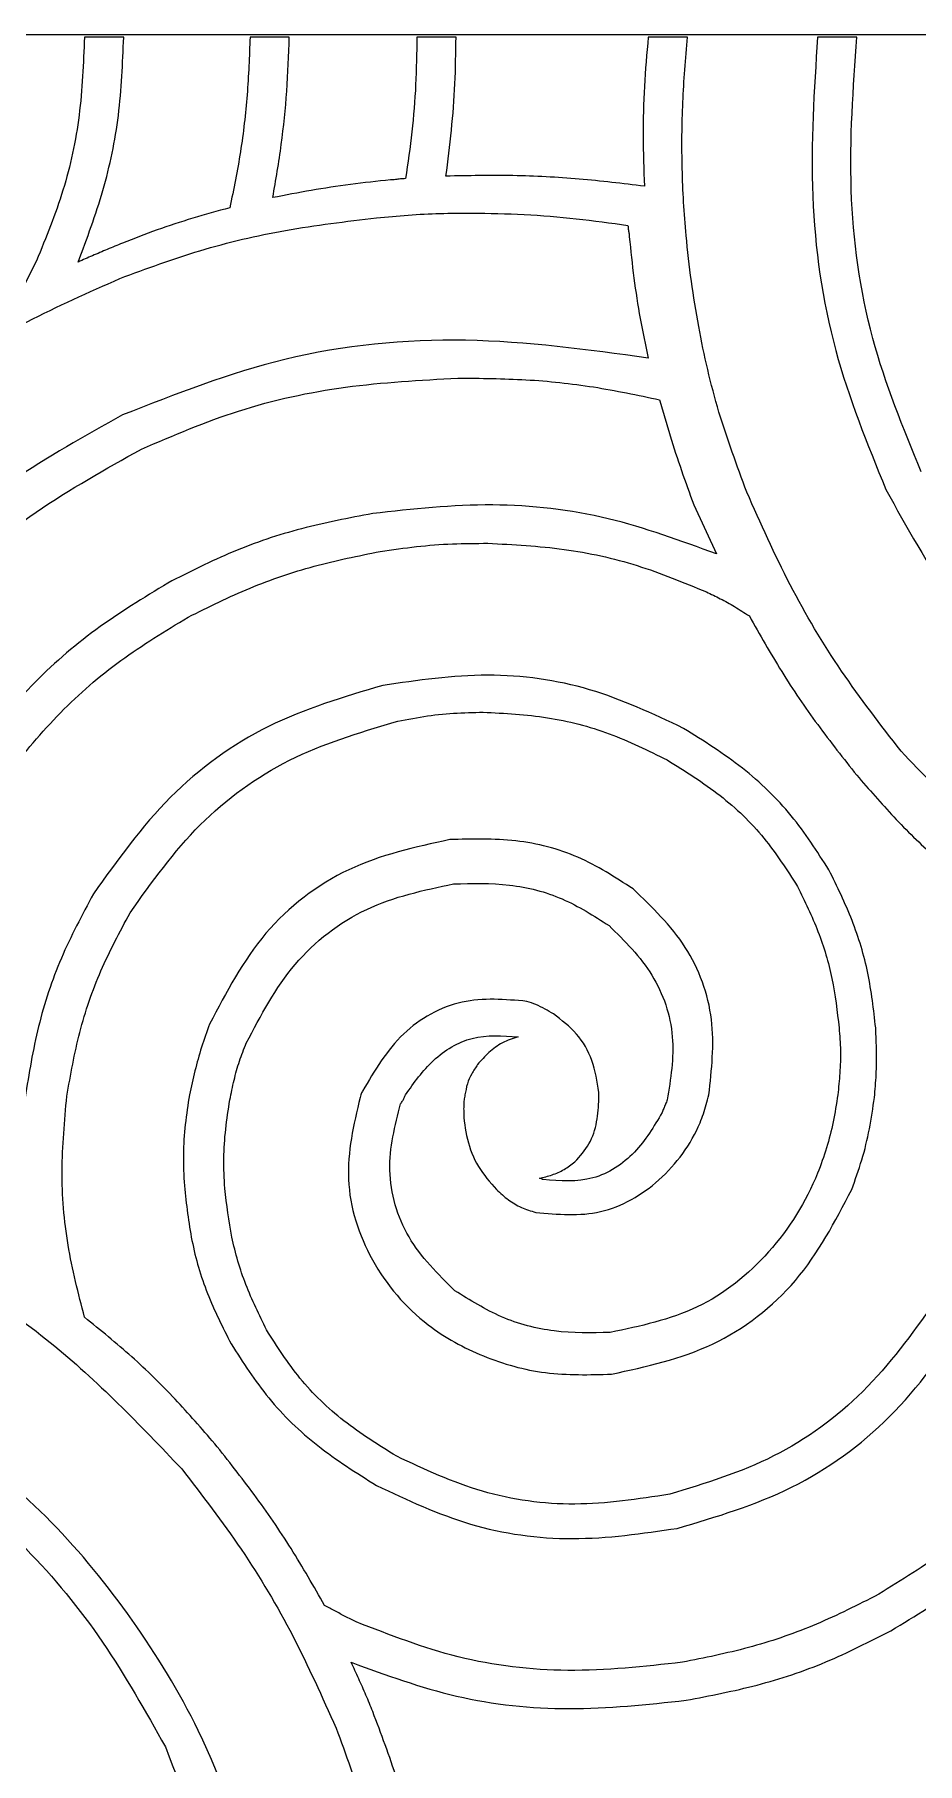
# Model space of a CAD drawing. Extents: x 0 to 371, y 0 to 260.
# Drawn here: x 153.39 to 171.87, y 223.76 to 259.95 of the extents above; entities that cross this region are included whole.
import ezdxf

# ---------------------------------------------------------------- set-up
doc = ezdxf.new("R2010")
doc.units = 0
doc.layers.add('Layer_1', color=7, linetype='CONTINUOUS')

msp = doc.modelspace()

# ---------------------------------------------------------------- linework, layer by layer
at = {"layer": 'Layer_1', "color": 7}
for points in [[(0.02646, 259.95312), (370.443122, 259.95312), (370.443122, 0.661457), (0.02646, 0.661457)], [(162.540464, 256.217641)], [(162.252626, 252.761521)], [(162.87998, 249.302817)], [(162.783343, 245.766599)]]:
    msp.add_lwpolyline(points, close=True, dxfattribs=at)
for points in [[(155.257704, 259.900103), (154.437083, 259.900103)], [(158.723643, 259.900103), (157.903538, 259.900103)], [(162.215936, 259.900103), (161.395831, 259.900103)], [(167.058018, 259.900103), (166.237913, 259.900103)], [(170.603538, 259.900103), (169.782916, 259.900103)], [(153.431976, 255.217185), (153.114167, 254.582082)], [(167.190309, 250.11052), (167.66625, 249.078542)], [(165.205934, 237.675104), (165.205934, 237.807395)]]:
    msp.add_lwpolyline(points, dxfattribs=at)
for points, knots in [([(154.437083, 259.900103), (154.414798, 259.352887), (154.370753, 258.271361), (154.033827, 256.687873), (153.631607, 255.705005), (153.431976, 255.217185)], [0, 0, 0, 0, 1.641359, 3.244002, 4.823247, 4.823247, 4.823247, 4.823247]), ([(154.304792, 255.19083), (154.490199, 255.685742), (154.863633, 256.682556), (155.191417, 258.269394), (155.235448, 259.352573), (155.257704, 259.900103)], [0, 0, 0, 0, 1.584179, 3.190735, 4.832922, 4.832922, 4.832922, 4.832922]), ([(157.903538, 259.900103), (157.887668, 259.497049), (157.856074, 258.694652), (157.718647, 257.499919), (157.559299, 256.718245), (157.479792, 256.328228)], [0, 0, 0, 0, 1.209896, 2.408648, 3.602378, 3.602378, 3.602378, 3.602378]), ([(158.379478, 256.540102), (158.443031, 256.91018), (158.569991, 257.649497), (158.681405, 258.772137), (158.709533, 259.523291), (158.723643, 259.900103)], [0, 0, 0, 0, 1.126239, 2.249924, 3.381027, 3.381027, 3.381027, 3.381027]), ([(161.395831, 259.900103), (161.390601, 259.567467), (161.380188, 258.905183), (161.300503, 257.915576), (161.205234, 257.263162), (161.157603, 256.936977)], [0, 0, 0, 0, 0.997875, 1.986788, 2.975566, 2.975566, 2.975566, 2.975566]), ([(162.004579, 256.989687), (162.045113, 257.309495), (162.126506, 257.951676), (162.20034, 258.922938), (162.210731, 259.573991), (162.215936, 259.900103)], [0, 0, 0, 0, 0.967034, 1.941823, 2.920131, 2.920131, 2.920131, 2.920131]), ([(166.237913, 259.900103), (166.207896, 259.556085), (166.147774, 258.86702), (166.121391, 257.824624), (166.145971, 257.128407), (166.158331, 256.77833)], [0, 0, 0, 0, 1.035824, 2.074749, 3.125494, 3.125494, 3.125494, 3.125494]), ([(168.301353, 250.375103), (168.095017, 250.929525), (167.674353, 252.059843), (167.26558, 253.864517), (167.025373, 255.57172), (166.935381, 257.141504), (166.9456, 258.52929), (167.020729, 259.445406), (167.058018, 259.900103)], [0, 0, 0, 0, 1.773013, 3.614699, 5.537057, 6.939696, 8.328227, 9.696532, 9.696532, 9.696532, 9.696532]), ([(169.782916, 259.900103), (169.711121, 258.790092), (169.568946, 256.591965), (170.024993, 253.354846), (170.823567, 251.385614), (171.21177, 250.42833)], [0, 0, 0, 0, 3.333208, 6.600668, 9.691627, 9.691627, 9.691627, 9.691627]), ([(171.952809, 250.798333), (171.575224, 251.71777), (170.799009, 253.607884), (170.379566, 256.723462), (170.528382, 258.834154), (170.603538, 259.900103)], [0, 0, 0, 0, 2.973144, 6.111986, 9.314545, 9.314545, 9.314545, 9.314545]), ([(166.158331, 256.77833), (165.703842, 256.833006), (164.789148, 256.943045), (163.40161, 257.016341), (162.471362, 256.998592), (162.004579, 256.989687)], [0, 0, 0, 0, 1.373095, 2.763452, 4.163765, 4.163765, 4.163765, 4.163765]), ([(160.840309, 256.910622), (160.560733, 256.880825), (160.006068, 256.821711), (159.18565, 256.694685), (158.646727, 256.591347), (158.379478, 256.540102)], [0, 0, 0, 0, 0.843389, 1.673239, 2.489571, 2.489571, 2.489571, 2.489571]), ([(161.157603, 256.936977), (161.122284, 256.935342), (161.051481, 256.932066), (160.946431, 256.915532), (160.875629, 256.912256), (160.840309, 256.910622)], [0, 0, 0, 0, 0.106, 0.212493, 0.318493, 0.318493, 0.318493, 0.318493]), ([(157.479792, 256.328228), (157.220211, 256.256351), (156.707878, 256.114488), (155.956317, 255.870437), (155.47138, 255.68145), (155.230833, 255.587705)], [0, 0, 0, 0, 0.808011, 1.59477, 2.369154, 2.369154, 2.369154, 2.369154]), ([(155.178123, 254.846665), (155.732604, 255.052435), (156.863045, 255.471947), (158.666773, 255.890611), (159.91294, 256.040382), (160.549371, 256.116872)], [0, 0, 0, 0, 1.773057, 3.6148, 5.537176, 5.537176, 5.537176, 5.537176]), ([(160.549371, 256.116872), (160.770762, 256.137534), (161.21277, 256.178785), (161.877043, 256.211792), (162.319535, 256.215693), (162.540464, 256.217641)], [0, 0, 0, 0, 0.667009, 1.331685, 1.99446, 1.99446, 1.99446, 1.99446]), ([(162.540464, 256.217641), (162.90736, 256.211148), (163.639507, 256.19819), (164.732393, 256.108862), (165.454165, 256.008011), (165.814167, 255.957708)], [0, 0, 0, 0, 1.100672, 2.196413, 3.286797, 3.286797, 3.286797, 3.286797]), ([(165.814167, 255.957708), (165.815839, 255.931204), (165.819197, 255.877978), (165.836007, 255.799727), (165.839365, 255.746501), (165.841038, 255.719997)], [0, 0, 0, 0, 0.079573, 0.1598, 0.239373, 0.239373, 0.239373, 0.239373]), ([(155.230833, 255.587705), (155.12529, 255.543697), (154.915871, 255.456376), (154.60653, 255.325565), (154.404277, 255.235253), (154.304792, 255.19083)], [0, 0, 0, 0, 0.343054, 0.680691, 1.007541, 1.007541, 1.007541, 1.007541]), ([(165.841038, 255.719997), (165.870899, 255.431565), (165.930185, 254.858915), (166.062145, 254.010947), (166.179582, 253.455483), (166.237913, 253.179583)], [0, 0, 0, 0, 0.86984, 1.726976, 2.572874, 2.572874, 2.572874, 2.572874]), ([(149.754165, 251.618955), (150.305008, 252.044367), (151.411003, 252.898519), (153.229729, 253.983983), (154.524628, 254.55732), (155.178123, 254.846665)], [0, 0, 0, 0, 2.086879, 4.19008, 6.332928, 6.332928, 6.332928, 6.332928]), ([(166.237913, 253.179583), (164.967245, 253.354627), (162.438433, 253.702988), (158.652382, 253.331438), (156.34947, 252.427867), (155.230833, 251.988958)], [0, 0, 0, 0, 3.84201, 7.646151, 11.23945, 11.23945, 11.23945, 11.23945]), ([(155.627708, 251.27479), (156.298328, 251.561833), (157.672988, 252.150222), (159.917185, 252.633637), (161.46687, 252.718495), (162.252626, 252.761521)], [0, 0, 0, 0, 2.184858, 4.4786, 6.837881, 6.837881, 6.837881, 6.837881]), ([(162.252626, 252.761521), (162.728461, 252.757266), (163.678526, 252.74877), (165.093093, 252.599893), (166.016358, 252.404143), (166.475625, 252.306769)], [0, 0, 0, 0, 1.427129, 2.849442, 4.257254, 4.257254, 4.257254, 4.257254]), ([(166.475625, 252.306769), (166.547524, 252.055724), (166.689746, 251.559138), (166.930192, 250.827331), (167.103812, 250.348884), (167.190309, 250.11052)], [0, 0, 0, 0, 0.783359, 1.549545, 2.310248, 2.310248, 2.310248, 2.310248]), ([(155.230833, 251.988958), (154.444983, 251.550179), (152.884908, 250.679111), (150.819404, 248.975111), (149.683166, 247.629784), (149.119062, 246.961875)], [0, 0, 0, 0, 2.696805, 5.353711, 7.973324, 7.973324, 7.973324, 7.973324]), ([(149.806875, 246.485935), (150.339382, 247.126099), (151.413233, 248.417049), (153.39497, 250.024816), (154.880389, 250.856411), (155.627708, 251.27479)], [0, 0, 0, 0, 2.494016, 5.029417, 7.596492, 7.596492, 7.596492, 7.596492]), ([(167.66625, 249.078542), (166.919605, 249.354211), (165.409605, 249.911719), (162.950551, 250.200061), (161.305918, 250.018052), (160.46979, 249.925519)], [0, 0, 0, 0, 2.382423, 4.818162, 7.337126, 7.337126, 7.337126, 7.337126]), ([(171.529579, 244.951145), (171.104132, 245.501993), (170.249901, 246.60801), (169.164151, 248.426668), (168.590734, 249.721602), (168.301353, 250.375103)], [0, 0, 0, 0, 2.086959, 4.190287, 6.333192, 6.333192, 6.333192, 6.333192]), ([(171.21177, 250.42833), (171.650756, 249.64075), (172.522176, 248.077345), (174.220332, 246.005278), (175.570259, 244.875566), (176.238853, 244.316042)], [0, 0, 0, 0, 2.701966, 5.363601, 7.975466, 7.975466, 7.975466, 7.975466]), ([(160.46979, 249.925519), (159.97143, 249.830411), (158.97717, 249.640664), (157.53264, 249.15861), (156.633263, 248.699685), (156.183746, 248.47031)], [0, 0, 0, 0, 1.521205, 3.0349, 4.547437, 4.547437, 4.547437, 4.547437]), ([(156.606976, 247.755625), (157.034364, 247.968762), (157.885055, 248.392998), (159.237688, 248.851461), (160.164869, 249.038336), (160.628436, 249.131769)], [0, 0, 0, 0, 1.431691, 2.8497, 4.267565, 4.267565, 4.267565, 4.267565]), ([(160.628436, 249.131769), (160.880683, 249.168542), (161.381414, 249.241541), (162.133601, 249.298991), (162.632348, 249.301548), (162.87998, 249.302817)], [0, 0, 0, 0, 0.76461, 1.517821, 2.260581, 2.260581, 2.260581, 2.260581]), ([(162.87998, 249.302817), (163.413558, 249.274943), (164.46958, 249.219777), (166.016075, 248.880464), (166.977253, 248.482535), (167.454893, 248.284792)], [0, 0, 0, 0, 1.601446, 3.169476, 4.718375, 4.718375, 4.718375, 4.718375]), ([(156.183746, 248.47031), (155.67115, 248.158966), (154.647771, 247.537379), (153.285297, 246.343909), (152.520179, 245.417181), (152.135415, 244.951145)], [0, 0, 0, 0, 1.797007, 3.587655, 5.399073, 5.399073, 5.399073, 5.399073]), ([(167.454893, 248.284792), (167.552757, 248.238498), (167.753324, 248.143623), (168.054107, 247.976383), (168.252075, 247.848639), (168.354579, 247.782497)], [0, 0, 0, 0, 0.324733, 0.66552, 1.031433, 1.031433, 1.031433, 1.031433]), ([(152.823228, 244.475205), (153.18114, 244.912934), (153.891727, 245.781987), (155.172936, 246.88667), (156.128157, 247.465485), (156.606976, 247.755625)], [0, 0, 0, 0, 1.694235, 3.363678, 5.041595, 5.041595, 5.041595, 5.041595]), ([(168.354579, 247.782497), (168.5748, 247.391098), (169.014582, 246.609472), (169.771491, 245.498331), (170.326533, 244.797899), (170.603538, 244.448334)], [0, 0, 0, 0, 1.346866, 2.689695, 4.027539, 4.027539, 4.027539, 4.027539]), ([(166.978436, 245.427602), (166.334562, 245.731363), (165.038912, 246.342611), (162.85428, 246.644101), (161.411774, 246.433754), (160.681663, 246.327288)], [0, 0, 0, 0, 2.12763, 4.281365, 6.488666, 6.488666, 6.488666, 6.488666]), ([(160.681663, 246.327288), (159.864545, 246.085219), (158.236381, 245.60288), (156.119706, 244.062864), (155.125974, 242.668152), (154.622601, 241.961664)], [0, 0, 0, 0, 2.544261, 5.069616, 7.661989, 7.661989, 7.661989, 7.661989]), ([(160.919375, 245.559894), (161.125976, 245.601852), (161.537143, 245.685354), (162.16084, 245.754259), (162.576441, 245.762498), (162.783343, 245.766599)], [0, 0, 0, 0, 0.632264, 1.258295, 1.878937, 1.878937, 1.878937, 1.878937]), ([(162.783343, 245.766599), (163.233176, 245.743142), (164.128438, 245.696457), (165.437724, 245.359007), (166.236155, 244.963572), (166.634788, 244.766144)], [0, 0, 0, 0, 1.349374, 2.685535, 4.017803, 4.017803, 4.017803, 4.017803]), ([(155.389996, 241.564789), (155.847033, 242.207002), (156.751742, 243.478269), (158.68378, 244.883922), (160.171342, 245.333713), (160.919375, 245.559894)], [0, 0, 0, 0, 2.355363, 4.662467, 6.996104, 6.996104, 6.996104, 6.996104]), ([(170.021145, 242.463959), (169.772349, 242.852341), (169.265884, 243.642959), (168.222731, 244.647149), (167.398448, 245.16416), (166.978436, 245.427602)], [0, 0, 0, 0, 1.380479, 2.810202, 4.295597, 4.295597, 4.295597, 4.295597]), ([(166.634788, 244.766144), (167.012581, 244.530774), (167.752942, 244.069519), (168.688304, 243.173244), (169.138959, 242.466479), (169.359686, 242.12031)], [0, 0, 0, 0, 1.333601, 2.613455, 3.8421, 3.8421, 3.8421, 3.8421]), ([(181.742393, 238.57479), (180.381892, 239.056822), (177.748203, 239.989949), (174.229227, 242.12548), (172.411845, 244.027696), (171.529579, 244.951145)], [0, 0, 0, 0, 4.325799, 8.373986, 12.193383, 12.193383, 12.193383, 12.193383]), ([(170.603538, 244.448334), (170.858048, 244.153168), (171.370245, 243.559154), (172.222369, 242.730629), (172.834334, 242.219721), (173.143434, 241.961664)], [0, 0, 0, 0, 1.168837, 2.352252, 3.560033, 3.560033, 3.560033, 3.560033]), ([(162.083645, 243.099062), (161.359141, 242.940656), (159.917442, 242.625443), (158.092698, 241.218163), (157.40468, 239.902127), (157.056562, 239.236249)], [0, 0, 0, 0, 2.206856, 4.391448, 6.628866, 6.628866, 6.628866, 6.628866]), ([(165.920103, 242.067084), (165.546343, 242.30912), (164.794464, 242.796015), (163.456731, 243.137917), (162.545552, 243.112133), (162.083645, 243.099062)], [0, 0, 0, 0, 1.329611, 2.674722, 4.057669, 4.057669, 4.057669, 4.057669]), ([(157.823956, 238.839374), (158.126926, 239.415466), (158.724837, 240.552387), (160.295295, 241.774874), (161.539713, 242.040119), (162.163226, 242.17302)], [0, 0, 0, 0, 1.939308, 3.827231, 5.723082, 5.723082, 5.723082, 5.723082]), ([(162.163226, 242.17302), (162.555082, 242.182486), (163.327711, 242.201149), (164.460888, 241.912338), (165.099852, 241.503378), (165.417292, 241.300205)], [0, 0, 0, 0, 1.173202, 2.313221, 3.438758, 3.438758, 3.438758, 3.438758]), ([(171.000413, 239.156667), (170.956656, 239.540534), (170.869323, 240.306702), (170.531913, 241.422174), (170.191879, 242.115721), (170.021145, 242.463959)], [0, 0, 0, 0, 1.157468, 2.310219, 3.472746, 3.472746, 3.472746, 3.472746]), ([(154.622601, 241.961664), (154.386203, 241.519165), (153.913086, 240.633569), (153.436131, 239.193791), (153.274684, 238.199772), (153.193748, 237.701459)], [0, 0, 0, 0, 1.503279, 3.008588, 4.521817, 4.521817, 4.521817, 4.521817]), ([(167.507603, 237.754685), (167.565928, 238.281743), (167.683694, 239.34595), (167.108105, 240.930525), (166.31882, 241.685632), (165.920103, 242.067084)], [0, 0, 0, 0, 1.577528, 3.185267, 4.826554, 4.826554, 4.826554, 4.826554]), ([(169.359686, 242.12031), (169.512865, 241.809304), (169.81762, 241.190541), (170.113471, 240.189493), (170.192968, 239.502679), (170.233018, 239.156667)], [0, 0, 0, 0, 1.038912, 2.066965, 3.110733, 3.110733, 3.110733, 3.110733]), ([(154.067079, 237.72833), (154.146447, 238.176116), (154.305151, 239.07151), (154.748291, 240.366208), (155.176446, 241.165918), (155.389996, 241.564789)], [0, 0, 0, 0, 1.363155, 2.725773, 4.081693, 4.081693, 4.081693, 4.081693]), ([(165.417292, 241.300205), (165.745808, 240.975407), (166.398631, 240.329971), (166.853398, 238.981503), (166.707122, 238.089735), (166.634788, 237.648749)], [0, 0, 0, 0, 1.374437, 2.731266, 4.058611, 4.058611, 4.058611, 4.058611]), ([(163.6975, 239.712705), (163.239487, 239.752812), (162.312199, 239.834011), (160.998523, 239.09482), (160.509723, 238.262515), (160.257917, 237.83375)], [0, 0, 0, 0, 1.356338, 2.746027, 4.222582, 4.222582, 4.222582, 4.222582]), ([(164.253538, 239.448122), (164.19626, 239.483716), (164.07886, 239.556673), (163.893156, 239.647162), (163.76175, 239.691182), (163.6975, 239.712705)], [0, 0, 0, 0, 0.202266, 0.414576, 0.617704, 0.617704, 0.617704, 0.617704]), ([(165.205934, 237.807395), (165.171004, 238.033319), (165.103206, 238.471819), (164.76718, 239.058595), (164.424478, 239.318488), (164.253538, 239.448122)], [0, 0, 0, 0, 0.68245, 1.324587, 1.963647, 1.963647, 1.963647, 1.963647]), ([(157.056562, 239.236249), (156.998239, 239.075599), (156.881322, 238.753554), (156.744703, 238.257382), (156.670453, 237.922241), (156.633331, 237.754685)], [0, 0, 0, 0, 0.512559, 1.027501, 1.54235, 1.54235, 1.54235, 1.54235]), ([(161.157603, 237.754685), (161.336371, 238.008795), (161.694526, 238.517897), (162.545042, 239.038851), (163.187197, 238.994256), (163.512498, 238.971665)], [0, 0, 0, 0, 0.929904, 1.863034, 2.821039, 2.821039, 2.821039, 2.821039]), ([(163.512498, 238.971665), (163.40137, 238.934872), (163.17903, 238.861258), (162.895324, 238.649886), (162.74214, 238.476117), (162.666038, 238.389789)], [0, 0, 0, 0, 0.349322, 0.698905, 1.04404, 1.04404, 1.04404, 1.04404]), ([(170.233018, 239.156667), (170.245502, 238.998372), (170.270298, 238.683987), (170.254336, 238.215019), (170.22244, 237.907033), (170.206663, 237.754685)], [0, 0, 0, 0, 0.47604, 0.945453, 1.404937, 1.404937, 1.404937, 1.404937]), ([(170.973541, 237.701459), (170.987758, 237.860413), (171.016327, 238.179831), (171.021154, 238.665943), (171.007383, 238.991762), (171.000413, 239.156667)], [0, 0, 0, 0, 0.478613, 0.961775, 1.45692, 1.45692, 1.45692, 1.45692]), ([(157.479792, 237.648749), (157.507878, 237.787274), (157.563296, 238.060593), (157.674242, 238.460098), (157.774361, 238.713734), (157.823956, 238.839374)], [0, 0, 0, 0, 0.424009, 0.8366, 1.2416, 1.2416, 1.2416, 1.2416]), ([(162.666038, 238.389789), (162.623778, 238.326213), (162.538903, 238.198526), (162.442762, 237.985329), (162.415303, 237.83201), (162.401454, 237.754685)], [0, 0, 0, 0, 0.228959, 0.459846, 0.694772, 0.694772, 0.694772, 0.694772]), ([(160.257917, 237.83375), (160.25068, 237.82262), (160.23464, 237.797949), (160.225797, 237.750342), (160.212392, 237.718518), (160.205206, 237.701459)], [0, 0, 0, 0, 0.039476, 0.087505, 0.142997, 0.142997, 0.142997, 0.142997]), ([(154.437083, 233.098122), (154.308338, 233.599222), (154.050198, 234.603946), (153.924125, 236.16835), (154.019329, 237.207252), (154.067079, 237.72833)], [0, 0, 0, 0, 1.550432, 3.108675, 4.676708, 4.676708, 4.676708, 4.676708]), ([(156.633331, 237.754685), (156.601612, 237.549275), (156.537517, 237.134196), (156.495351, 236.49646), (156.516622, 236.066919), (156.527395, 235.849375)], [0, 0, 0, 0, 0.623438, 1.259799, 1.912811, 1.912811, 1.912811, 1.912811]), ([(157.374371, 235.796665), (157.363559, 236.005693), (157.342121, 236.42014), (157.384887, 237.040101), (157.448175, 237.445982), (157.479792, 237.648749)], [0, 0, 0, 0, 0.62747, 1.244106, 1.859682, 1.859682, 1.859682, 1.859682]), ([(160.205206, 237.701459), (160.072186, 237.129713), (159.804566, 235.97943), (160.368234, 234.22657), (161.452601, 232.959856), (162.775038, 232.239882), (164.093288, 231.869583), (165.007366, 231.894747), (165.470518, 231.907497)], [0, 0, 0, 0, 1.73369, 3.487973, 5.285128, 6.608863, 7.955425, 9.338494, 9.338494, 9.338494, 9.338494]), ([(162.189581, 233.653644), (161.834934, 234.003612), (161.131951, 234.697322), (160.699283, 236.171776), (160.93543, 237.108225), (161.051667, 237.569167)], [0, 0, 0, 0, 1.479953, 2.93357, 4.342663, 4.342663, 4.342663, 4.342663]), ([(161.051667, 237.569167), (161.067646, 237.588521), (161.099356, 237.626929), (161.129004, 237.692534), (161.148438, 237.734767), (161.157603, 237.754685)], [0, 0, 0, 0, 0.074948, 0.148729, 0.214586, 0.214586, 0.214586, 0.214586]), ([(162.401454, 237.754685), (162.394296, 237.719501), (162.380068, 237.649571), (162.375035, 237.542858), (162.371975, 237.267739), (162.429402, 236.82203), (162.652993, 236.23598), (162.926492, 235.925284), (163.062913, 235.77031)], [0, 0, 0, 0, 0.107556, 0.213774, 0.319693, 0.933198, 1.551288, 2.166408, 2.166408, 2.166408, 2.166408]), ([(163.883018, 235.293854), (164.343076, 235.252862), (165.274465, 235.169873), (166.555774, 235.922129), (167.171369, 236.774068), (167.39652, 237.358336), (167.45617, 237.553459), (167.490194, 237.686574), (167.507603, 237.754685)], [0, 0, 0, 0, 1.356337, 2.745907, 4.222353, 4.421867, 4.623135, 4.834031, 4.834031, 4.834031, 4.834031]), ([(164.703123, 236.352187), (164.811182, 236.472195), (165.02906, 236.714166), (165.178178, 237.189247), (165.196689, 237.513266), (165.205934, 237.675104)], [0, 0, 0, 0, 0.479683, 0.967182, 1.45365, 1.45365, 1.45365, 1.45365]), ([(170.206663, 237.754685), (170.177131, 237.565236), (170.118801, 237.191046), (169.976089, 236.642226), (169.641329, 235.676618), (168.855035, 234.41154), (167.318702, 233.175816), (166.069889, 232.912332), (165.444163, 232.780312)], [0, 0, 0, 0, 0.574916, 1.135546, 1.698473, 3.63771, 5.525437, 7.421159, 7.421159, 7.421159, 7.421159]), ([(166.634788, 237.648749), (166.623986, 237.619877), (166.601486, 237.559737), (166.562152, 237.473177), (166.539653, 237.413037), (166.528851, 237.384165)], [0, 0, 0, 0, 0.092457, 0.192584, 0.28504, 0.28504, 0.28504, 0.28504]), ([(170.497601, 235.77031), (170.571818, 235.977179), (170.72112, 236.393334), (170.878292, 237.040627), (170.941774, 237.481059), (170.973541, 237.701459)], [0, 0, 0, 0, 0.65903, 1.325758, 1.993602, 1.993602, 1.993602, 1.993602]), ([(166.528851, 237.384165), (166.356743, 237.093111), (166.010584, 236.507716), (165.097354, 235.898583), (164.395468, 235.953822), (164.041665, 235.981667)], [0, 0, 0, 0, 1.011101, 2.033623, 3.072952, 3.072952, 3.072952, 3.072952]), ([(146.261871, 236.299477), (147.622372, 235.817446), (150.256061, 234.884318), (153.775037, 232.748787), (155.592419, 230.846571), (156.474685, 229.923122)], [0, 0, 0, 0, 4.325799, 8.373986, 12.193383, 12.193383, 12.193383, 12.193383]), ([(163.962083, 236.008539), (164.050343, 236.029816), (164.227776, 236.072591), (164.482487, 236.183534), (164.62933, 236.295779), (164.703123, 236.352187)], [0, 0, 0, 0, 0.272222, 0.547266, 0.825112, 0.825112, 0.825112, 0.825112]), ([(164.041665, 235.981667), (164.032625, 235.983444), (164.013843, 235.987135), (163.989905, 236.003071), (163.971123, 236.006762), (163.962083, 236.008539)], [0, 0, 0, 0, 0.027412, 0.056954, 0.084365, 0.084365, 0.084365, 0.084365]), ([(156.527395, 235.849375), (156.569491, 235.465711), (156.65348, 234.700226), (156.980914, 233.580136), (157.33059, 232.889728), (157.506663, 232.542084)], [0, 0, 0, 0, 1.156641, 2.307721, 3.475184, 3.475184, 3.475184, 3.475184]), ([(158.247186, 232.833538), (158.094001, 233.146474), (157.789199, 233.76914), (157.495856, 234.770319), (157.414848, 235.454705), (157.374371, 235.796665)], [0, 0, 0, 0, 1.044084, 2.077469, 3.109449, 3.109449, 3.109449, 3.109449]), ([(163.062913, 235.77031), (163.143109, 235.696753), (163.300664, 235.552242), (163.578916, 235.387532), (163.781178, 235.325225), (163.883018, 235.293854)], [0, 0, 0, 0, 0.326004, 0.640468, 0.959374, 0.959374, 0.959374, 0.959374]), ([(165.470518, 231.907497), (166.195022, 232.065902), (167.636721, 232.381116), (169.461464, 233.788396), (170.149482, 235.104432), (170.497601, 235.77031)], [0, 0, 0, 0, 2.206856, 4.391448, 6.628866, 6.628866, 6.628866, 6.628866]), ([(165.444163, 232.780312), (165.05199, 232.772548), (164.278222, 232.757229), (163.150256, 233.056125), (162.507735, 233.455759), (162.189581, 233.653644)], [0, 0, 0, 0, 1.173487, 2.315325, 3.435285, 3.435285, 3.435285, 3.435285]), ([(157.162498, 230.452288), (156.889957, 230.766998), (156.340776, 231.401152), (155.433858, 232.291248), (154.771207, 232.827653), (154.437083, 233.098122)], [0, 0, 0, 0, 1.248722, 2.516229, 3.805333, 3.805333, 3.805333, 3.805333]), ([(172.217393, 233.38906), (171.753721, 232.747331), (170.837974, 231.47992), (168.910562, 230.073723), (167.429576, 229.620868), (166.687498, 229.393955)], [0, 0, 0, 0, 2.366487, 4.673792, 6.990994, 6.990994, 6.990994, 6.990994]), ([(160.972601, 230.187705), (160.594771, 230.423082), (159.854318, 230.884362), (158.91871, 231.780557), (158.467954, 232.487364), (158.247186, 232.833538)], [0, 0, 0, 0, 1.333712, 2.613745, 3.842465, 3.842465, 3.842465, 3.842465]), ([(166.846145, 228.679271), (167.663263, 228.92134), (169.291426, 229.403679), (171.408102, 230.943695), (172.401834, 232.338407), (172.905206, 233.044895)], [0, 0, 0, 0, 2.544261, 5.069616, 7.661989, 7.661989, 7.661989, 7.661989]), ([(157.506663, 232.542084), (157.755452, 232.153739), (158.261896, 231.363214), (159.305128, 230.359277), (160.129367, 229.842361), (160.549371, 229.578957)], [0, 0, 0, 0, 1.380369, 2.809918, 4.295238, 4.295238, 4.295238, 4.295238]), ([(158.035829, 213.598021), (158.207216, 214.850939), (158.548389, 217.345067), (158.11998, 221.052901), (157.047369, 224.240207), (155.487794, 226.781631), (153.809543, 228.859867), (152.460837, 229.994435), (151.79125, 230.557709)], [0, 0, 0, 0, 3.781588, 7.527836, 11.082465, 13.77927, 16.436176, 19.055789, 19.055789, 19.055789, 19.055789]), ([(159.464167, 227.065415), (159.235371, 227.465273), (158.779722, 228.261592), (158.00513, 229.389888), (157.441915, 230.099997), (157.162498, 230.452288)], [0, 0, 0, 0, 1.381657, 2.751578, 4.100345, 4.100345, 4.100345, 4.100345]), ([(174.757289, 230.531354), (174.399371, 230.093589), (173.688759, 229.224448), (172.407629, 228.119503), (171.452368, 227.540596), (170.973541, 227.250417)], [0, 0, 0, 0, 1.694336, 3.363942, 5.041931, 5.041931, 5.041931, 5.041931]), ([(151.341665, 229.923122), (151.981154, 229.385997), (153.267549, 228.305518), (154.88107, 226.330095), (155.71234, 224.847915), (156.13052, 224.102288)], [0, 0, 0, 0, 2.50184, 5.032695, 7.594725, 7.594725, 7.594725, 7.594725]), ([(156.474685, 229.923122), (156.900241, 229.370361), (157.754742, 228.26044), (158.835394, 226.439489), (159.412308, 225.148369), (159.702395, 224.499163)], [0, 0, 0, 0, 2.091606, 4.199858, 6.332059, 6.332059, 6.332059, 6.332059]), ([(166.687498, 229.393955), (166.027179, 229.292746), (164.721331, 229.092593), (162.738799, 229.364504), (161.559579, 229.914123), (160.972601, 230.187705)], [0, 0, 0, 0, 1.997914, 3.95108, 5.886882, 5.886882, 5.886882, 5.886882]), ([(171.317706, 226.536249), (171.830302, 226.847593), (172.853681, 227.46918), (174.216156, 228.66265), (174.981273, 229.589378), (175.366038, 230.055413)], [0, 0, 0, 0, 1.797007, 3.587655, 5.399073, 5.399073, 5.399073, 5.399073]), ([(160.549371, 229.578957), (161.193246, 229.275196), (162.488895, 228.663948), (164.673527, 228.362458), (166.116033, 228.572805), (166.846145, 228.679271)], [0, 0, 0, 0, 2.12763, 4.281365, 6.488666, 6.488666, 6.488666, 6.488666]), ([(160.125625, 226.721251), (160.048387, 226.757913), (159.896242, 226.830132), (159.679769, 226.952573), (159.535248, 227.028213), (159.464167, 227.065415)], [0, 0, 0, 0, 0.256404, 0.505074, 0.745761, 0.745761, 0.745761, 0.745761]), ([(170.973541, 227.250417), (170.546157, 227.037313), (169.695479, 226.613145), (168.342799, 226.154994), (167.415644, 225.96819), (166.952081, 225.87479)], [0, 0, 0, 0, 1.431634, 2.849563, 4.267399, 4.267399, 4.267399, 4.267399]), ([(166.952081, 225.87479), (166.153873, 225.787605), (164.588714, 225.616649), (162.250197, 225.892283), (160.828146, 226.44714), (160.125625, 226.721251)], [0, 0, 0, 0, 2.40486, 4.715544, 6.971607, 6.971607, 6.971607, 6.971607]), ([(167.031663, 225.08104), (167.530023, 225.176148), (168.524282, 225.365895), (169.968812, 225.847949), (170.86819, 226.306874), (171.317706, 226.536249)], [0, 0, 0, 0, 1.521205, 3.0349, 4.547437, 4.547437, 4.547437, 4.547437]), ([(161.183958, 222.69979), (161.117343, 222.944692), (160.984667, 223.432457), (160.734651, 224.143601), (160.517428, 224.727988), (160.331143, 225.189073), (160.178308, 225.531872), (160.073018, 225.760241), (160.020204, 225.87479)], [0, 0, 0, 0, 0.76115, 1.515968, 2.260168, 2.631581, 3.007589, 3.386007, 3.386007, 3.386007, 3.386007]), ([(160.020204, 225.87479), (160.747271, 225.60951), (162.217643, 225.073024), (164.613733, 224.817985), (166.215569, 224.992254), (167.031663, 225.08104)], [0, 0, 0, 0, 2.315932, 4.683594, 7.142714, 7.142714, 7.142714, 7.142714]), ([(159.702395, 224.499163), (159.908165, 223.944683), (160.327677, 222.814242), (160.74634, 221.010513), (160.896111, 219.764346), (160.972601, 219.127916)], [0, 0, 0, 0, 1.773057, 3.6148, 5.537175, 5.537175, 5.537175, 5.537175]), ([(156.13052, 224.102288), (156.553304, 223.016633), (157.425172, 220.777791), (157.760033, 217.095642), (157.379747, 214.643788), (157.188853, 213.413019)], [0, 0, 0, 0, 3.483767, 7.18423, 10.91404, 10.91404, 10.91404, 10.91404])]:
    msp.add_open_spline(points, degree=3, knots=knots, dxfattribs=at)

doc.saveas('drawing.dxf')
